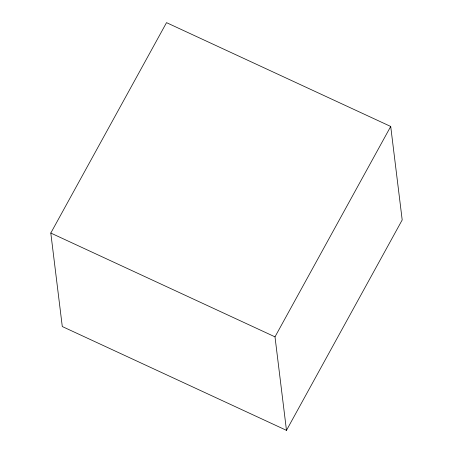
<?xml version="1.0" encoding="UTF-8"?>
<svg xmlns="http://www.w3.org/2000/svg" width="453" height="453" viewBox="0 0 453 453"><rect width="100%" height="100%" fill="white"/><g stroke="black" fill="none" stroke-linecap="round" stroke-linejoin="round"><path stroke-width="0.68" d="M50.804 233.046L166.523 22.65L390.713 126.461L402.196 219.954L286.477 430.35L62.288 326.539L50.804 233.046L274.999 336.851L286.477 430.35M274.999 336.851L390.713 126.461"/></g></svg>
